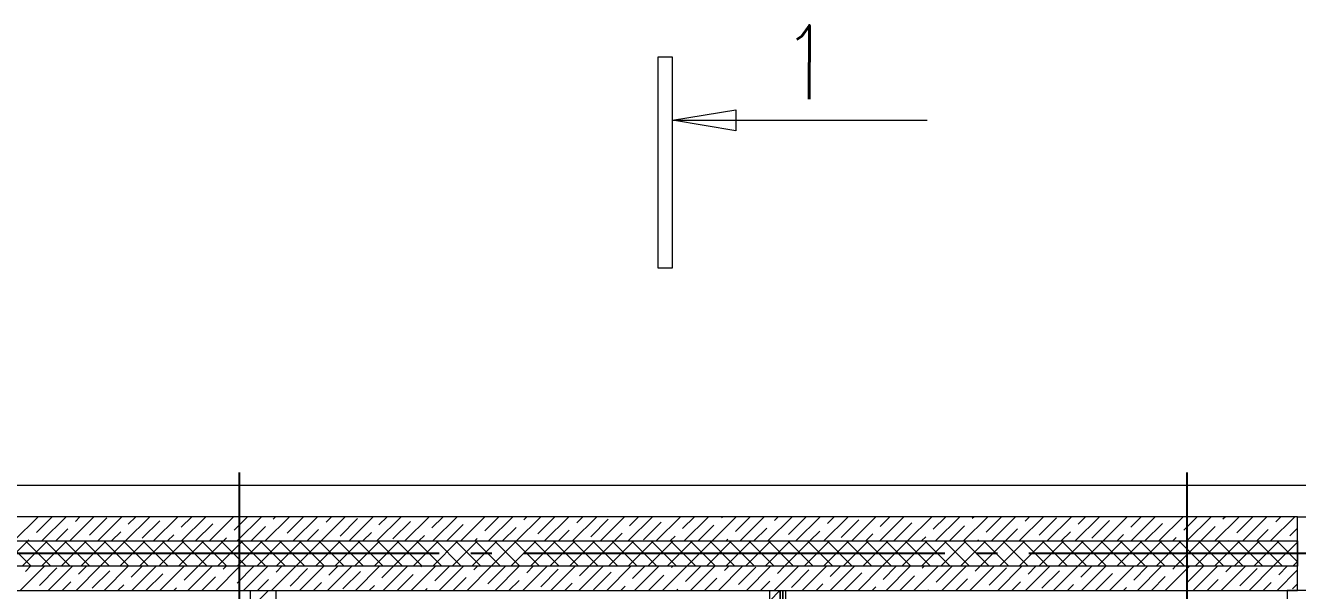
# Model space of a CAD drawing. Header units: inches. Extents: x -19662 to 10260, y -11808 to 5048.
# Drawn here: x -10265 to -4226, y 1161 to 3842 of the extents above; entities that cross this region are included whole.
import ezdxf

# ---------------------------------------------------------------- set-up
doc = ezdxf.new("R2010")
doc.units = ezdxf.units.IN
doc.header["$MEASUREMENT"] = 0
doc.linetypes.add('CONTI', pattern=[0])
doc.linetypes.add('GOST2.303 5', pattern=[24, 20, -1.5, 1, -1.5])
doc.layers.add('axis_dim', color=40, linetype='CONTI')
for name, color, linetype, lineweight in [('doors_windows', 4, 'Continuous', 5), ('furniture', 36, 'Continuous', 0), ('mark', 4, 'Continuous', 15), ('stair1', 7, 'Continuous', 15), ('Wall2', 40, 'Continuous', 5)]:
    doc.layers.add(name, color=color, linetype=linetype, lineweight=lineweight)
doc.styles.add('GOST 2.304', font='CS_Gost2304.shx', dxfattribs={"width": 0.8, "oblique": 15})

msp = doc.modelspace()

# ---------------------------------------------------------------- linework, layer by layer
at = {"layer": 'axis_dim', "linetype": 'GOST2.303 5', "lineweight": 25, "ltscale": 100}
for points in [[(-9250.6, 1720.7), (-9250.6, 1336)], [(-4750.6, 1720.7), (-4750.6, 1336)], [(-9250.6, 1336), (-13750.6, 1336)], [(-3500.6, 1336), (-9250.6, 1336)], [(-9250.6, 1336), (-9250.6, -2264)], [(-4750.6, 1336), (-4750.6, -2264)]]:
    msp.add_lwpolyline(points, dxfattribs=at)
at = {"layer": 'doors_windows', "lineweight": 20, "ltscale": 50}
msp.add_lwpolyline([(-4225.6, 1511), (-3625.6, 1511), (-3625.6, 1161), (-4225.6, 1161)], close=True, dxfattribs=at)
at = {"layer": 'furniture'}
msp.add_lwpolyline([(-2345.6, -1264), (-2345.6, 1161), (-4275.6, 1161), (-4275.6, 561), (-2945.6, 560.9), (-2945.6, -1263.9), (-2345.6, -1263.9)], dxfattribs=at)
at = {"layer": 'mark', "linetype": 'Continuous', "ltscale": 100}
for p, q in [((-7193, 3691.5), (-7263, 3691.5)), ((-7263, 3691.5), (-7263, 2691.5)), ((-7193, 2691.5), (-7193, 3691.5)), ((-7193, 3391.5), (-6892.5, 3441.8)), ((-6892.5, 3341.3), (-7193, 3391.5)), ((-6892.5, 3441.8), (-6892.5, 3341.3)), ((-7263, 2691.5), (-7193, 2691.5))]:
    msp.add_line(p, q, dxfattribs=at)
msp.add_lwpolyline([(-7193, 3391.5), (-5983.3, 3391.5)], dxfattribs=at)
at = {"layer": 'stair1', "ltscale": 75}
msp.add_lwpolyline([(-13825.6, 1661), (-2250.4, 1661)], dxfattribs=at)
at = {"layer": 'Wall2', "ltscale": 100}
for points in [[(-4225.6, 1511), (-13825.6, 1511)], [(-10319.5, 1396), (-10204.5, 1511)], [(-10212.4, 1436.8), (-10138.2, 1511)], [(-10186.9, 1396), (-10071.9, 1511)], [(-10054.3, 1396), (-9939.3, 1511)], [(-10027.5, 1489.2), (-10005.6, 1511)], [(-9921.7, 1396), (-9806.7, 1511)], [(-9789.2, 1396), (-9674.2, 1511)], [(-9776.2, 1475.2), (-9740.5, 1511)], [(-9656.6, 1396), (-9541.6, 1511)], [(-9525, 1461.3), (-9475.3, 1511)], [(-9524, 1396), (-9409, 1511)], [(-9391.4, 1396), (-9276.4, 1511)], [(-9273.7, 1447.4), (-9210.1, 1511)], [(-9258.8, 1396), (-9143.8, 1511)], [(-9126.3, 1396), (-9011.3, 1511)], [(-9088.8, 1499.8), (-9077.5, 1511)], [(-9022.5, 1433.5), (-8945, 1511)], [(-8993.7, 1396), (-8878.7, 1511)], [(-8861.1, 1396), (-8746.1, 1511)], [(-8837.5, 1485.8), (-8812.4, 1511)], [(-8728.5, 1396), (-8613.5, 1511)], [(-8595.9, 1396), (-8480.9, 1511)], [(-8586.3, 1471.9), (-8547.2, 1511)], [(-8463.3, 1396), (-8348.3, 1511)], [(-8335.1, 1458), (-8282.1, 1511)], [(-8330.8, 1396), (-8215.8, 1511)], [(-8198.2, 1396), (-8083.2, 1511)], [(-8150.1, 1510.4), (-8149.5, 1511)], [(-8083.8, 1444.1), (-8016.9, 1511)], [(-8065.6, 1396), (-7950.6, 1511)], [(-7933, 1396), (-7818, 1511)], [(-7898.9, 1496.4), (-7884.3, 1511)], [(-7832.6, 1430.2), (-7751.7, 1511)], [(-7800.4, 1396), (-7685.4, 1511)], [(-7667.8, 1396), (-7552.8, 1511)], [(-7647.6, 1482.5), (-7619.1, 1511)], [(-7535.3, 1396), (-7420.3, 1511)], [(-7402.7, 1396), (-7287.7, 1511)], [(-7396.4, 1468.6), (-7354, 1511)], [(-7270.1, 1396), (-7155.1, 1511)], [(-7145.1, 1454.7), (-7088.8, 1511)], [(-7137.5, 1396), (-7022.5, 1511)], [(-7004.9, 1396), (-6889.9, 1511)], [(-6960.2, 1507.1), (-6956.2, 1511)], [(-6893.9, 1440.8), (-6823.6, 1511)], [(-6872.4, 1396), (-6757.4, 1511)], [(-6739.8, 1396), (-6624.8, 1511)], [(-6708.9, 1493.1), (-6691.1, 1511)], [(-6607.2, 1396), (-6492.2, 1511)], [(-6474.6, 1396), (-6359.6, 1511)], [(-6457.7, 1479.2), (-6425.9, 1511)], [(-6342, 1396), (-6227, 1511)], [(-6209.4, 1396), (-6094.4, 1511)], [(-6206.4, 1465.3), (-6160.7, 1511)], [(-6076.9, 1396), (-5961.9, 1511)], [(-5955.2, 1451.4), (-5895.6, 1511)], [(-5944.3, 1396), (-5829.3, 1511)], [(-5811.7, 1396), (-5696.7, 1511)], [(-5770.2, 1503.7), (-5763, 1511)], [(-5704, 1437.4), (-5630.4, 1511)], [(-5679.1, 1396), (-5564.1, 1511)], [(-5546.5, 1396), (-5431.5, 1511)], [(-5519, 1489.8), (-5497.8, 1511)], [(-5413.9, 1396), (-5298.9, 1511)], [(-5281.4, 1396), (-5166.4, 1511)], [(-5267.8, 1475.9), (-5232.7, 1511)], [(-5148.8, 1396), (-5033.8, 1511)], [(-5016.5, 1462), (-4967.5, 1511)], [(-5016.2, 1396), (-4901.2, 1511)], [(-4883.6, 1396), (-4768.6, 1511)], [(-4765.3, 1448.1), (-4702.3, 1511)], [(-4751, 1396), (-4636, 1511)], [(-4618.4, 1396), (-4503.4, 1511)], [(-4580.3, 1500.4), (-4569.7, 1511)], [(-4514, 1434.1), (-4437.2, 1511)], [(-4485.9, 1396), (-4370.9, 1511)], [(-4353.3, 1396), (-4238.3, 1511)], [(-4329.1, 1486.5), (-4304.6, 1511)], [(-4225.6, 1396), (-4225.6, 1511)], [(-10120.6, 1396), (-10063.3, 1453.4)], [(-9961.2, 1422.9), (-9878.3, 1505.7)], [(-9709.9, 1408.9), (-9627.1, 1491.8)], [(-9457.7, 1396), (-9375.8, 1477.9)], [(-9192.5, 1396), (-9124.6, 1464)], [(-8927.4, 1396), (-8873.3, 1450)], [(-8771.3, 1419.5), (-8688.4, 1502.4)], [(-8520, 1405.6), (-8437.1, 1488.5)], [(-8264.5, 1396), (-8185.9, 1474.6)], [(-7999.3, 1396), (-7934.7, 1460.6)], [(-7581.3, 1416.2), (-7498.5, 1499.1)], [(-7330.1, 1402.3), (-7247.2, 1485.2)], [(-7071.2, 1396), (-6996, 1471.3)], [(-6806.1, 1396), (-6744.7, 1457.3)], [(-6642.6, 1426.8), (-6559.8, 1509.7)], [(-6391.4, 1412.9), (-6308.5, 1495.8)], [(-6140.2, 1399), (-6057.3, 1481.9)], [(-5878, 1396), (-5806, 1467.9)], [(-5612.8, 1396), (-5554.8, 1454)], [(-5452.7, 1423.5), (-5369.8, 1506.4)], [(-5201.5, 1409.6), (-5118.6, 1492.5)], [(-4949.9, 1396), (-4867.4, 1478.5)], [(-4684.7, 1396), (-4616.1, 1464.6)], [(-4419.6, 1396), (-4364.9, 1450.7)], [(-4262.8, 1420.2), (-4225.6, 1457.4)], [(-13710.6, 1396), (-4225.6, 1396)], [(-13710.6, 1396), (-4225.6, 1396)], [(-10373.2, 1276), (-10253.2, 1396)], [(-10237.3, 1276), (-10357.3, 1396)], [(-10280.4, 1276), (-10160.4, 1396)], [(-10144.4, 1276), (-10264.4, 1396)], [(-10253.2, 1396), (-10248.2, 1401)], [(-10187.6, 1276), (-10067.6, 1396)], [(-10051.6, 1276), (-10171.6, 1396)], [(-10094.8, 1276), (-9974.8, 1396)], [(-9958.8, 1276), (-10078.8, 1396)], [(-10002, 1276), (-9882, 1396)], [(-9866, 1276), (-9986, 1396)], [(-9909.2, 1276), (-9789.2, 1396)], [(-9773.2, 1276), (-9893.2, 1396)], [(-9855.5, 1396), (-9812, 1439.4)], [(-9816.4, 1276), (-9696.4, 1396)], [(-9680.4, 1276), (-9800.4, 1396)], [(-9723.6, 1276), (-9603.6, 1396)], [(-9587.6, 1276), (-9707.6, 1396)], [(-9630.7, 1276), (-9510.7, 1396)], [(-9494.8, 1276), (-9614.8, 1396)], [(-9590.3, 1396), (-9560.8, 1425.5)], [(-9537.9, 1276), (-9417.9, 1396)], [(-9402, 1276), (-9522, 1396)], [(-9445.1, 1276), (-9325.1, 1396)], [(-9309.2, 1276), (-9429.2, 1396)], [(-9352.3, 1276), (-9232.3, 1396)], [(-9216.4, 1276), (-9336.4, 1396)], [(-9325.1, 1396), (-9309.5, 1411.6)], [(-9259.5, 1276), (-9139.5, 1396)], [(-9123.6, 1276), (-9243.6, 1396)], [(-9166.7, 1276), (-9046.7, 1396)], [(-9030.8, 1276), (-9150.8, 1396)], [(-9073.9, 1276), (-8953.9, 1396)], [(-9060, 1396), (-9058.3, 1397.7)], [(-8937.9, 1276), (-9057.9, 1396)], [(-8981.1, 1276), (-8861.1, 1396)], [(-8845.1, 1276), (-8965.1, 1396)], [(-8888.3, 1276), (-8768.3, 1396)], [(-8752.3, 1276), (-8872.3, 1396)], [(-8795.5, 1276), (-8675.5, 1396)], [(-8659.5, 1276), (-8779.5, 1396)], [(-8702.7, 1276), (-8582.7, 1396)], [(-8566.7, 1276), (-8686.7, 1396)], [(-8662.2, 1396), (-8622.1, 1436.1)], [(-8609.9, 1276), (-8489.9, 1396)], [(-8473.9, 1276), (-8593.9, 1396)], [(-8517.1, 1276), (-8397.1, 1396)], [(-8381.1, 1276), (-8501.1, 1396)], [(-8424.2, 1276), (-8304.2, 1396)], [(-8288.3, 1276), (-8408.3, 1396)], [(-8397.1, 1396), (-8370.9, 1422.2)], [(-8331.4, 1276), (-8211.4, 1396)], [(-8195.5, 1276), (-8315.5, 1396)], [(-8238.6, 1276), (-8118.6, 1396)], [(-8102.7, 1276), (-8222.7, 1396)], [(-8145.8, 1276), (-8025.8, 1396)], [(-8131.9, 1396), (-8119.6, 1408.3)], [(-8009.9, 1276), (-8129.9, 1396)], [(-8053, 1276), (-7933, 1396)], [(-7917.1, 1276), (-8037.1, 1396)], [(-7960.2, 1276), (-7840.2, 1396)], [(-7824.3, 1276), (-7944.3, 1396)], [(-7867.4, 1276), (-7747.4, 1396)], [(-7731.4, 1276), (-7851.4, 1396)], [(-7774.6, 1276), (-7654.6, 1396)], [(-7638.6, 1276), (-7758.6, 1396)], [(-7734.1, 1396), (-7683.4, 1446.7)], [(-7681.8, 1276), (-7561.8, 1396)], [(-7545.8, 1276), (-7665.8, 1396)], [(-7589, 1276), (-7469, 1396)], [(-7453, 1276), (-7573, 1396)], [(-7496.2, 1276), (-7376.2, 1396)], [(-7360.2, 1276), (-7480.2, 1396)], [(-7469, 1396), (-7432.2, 1432.8)], [(-7403.4, 1276), (-7283.4, 1396)], [(-7267.4, 1276), (-7387.4, 1396)], [(-7310.5, 1276), (-7190.5, 1396)], [(-7174.6, 1276), (-7294.6, 1396)], [(-7217.7, 1276), (-7097.7, 1396)], [(-7203.8, 1396), (-7180.9, 1418.9)], [(-7081.8, 1276), (-7201.8, 1396)], [(-7124.9, 1276), (-7004.9, 1396)], [(-6989, 1276), (-7109, 1396)], [(-7032.1, 1276), (-6912.1, 1396)], [(-6896.2, 1276), (-7016.2, 1396)], [(-6939.3, 1276), (-6819.3, 1396)], [(-6938.6, 1396), (-6929.7, 1405)], [(-6803.4, 1276), (-6923.4, 1396)], [(-6846.5, 1276), (-6726.5, 1396)], [(-6710.6, 1276), (-6830.6, 1396)], [(-6753.7, 1276), (-6633.7, 1396)], [(-6617.8, 1276), (-6737.8, 1396)], [(-6660.9, 1276), (-6540.9, 1396)], [(-6524.9, 1276), (-6644.9, 1396)], [(-6568.1, 1276), (-6448.1, 1396)], [(-6432.1, 1276), (-6552.1, 1396)], [(-6540.9, 1396), (-6493.5, 1443.4)], [(-6475.3, 1276), (-6355.3, 1396)], [(-6339.3, 1276), (-6459.3, 1396)], [(-6382.5, 1276), (-6262.5, 1396)], [(-6246.5, 1276), (-6366.5, 1396)], [(-6289.7, 1276), (-6169.7, 1396)], [(-6275.7, 1396), (-6242.2, 1429.5)], [(-6153.7, 1276), (-6273.7, 1396)], [(-6196.9, 1276), (-6076.9, 1396)], [(-6060.9, 1276), (-6180.9, 1396)], [(-6104, 1276), (-5984, 1396)], [(-5968.1, 1276), (-6088.1, 1396)], [(-6011.2, 1276), (-5891.2, 1396)], [(-6010.6, 1396), (-5991, 1415.6)], [(-5875.3, 1276), (-5995.3, 1396)], [(-5918.4, 1276), (-5798.4, 1396)], [(-5782.5, 1276), (-5902.5, 1396)], [(-5825.6, 1276), (-5705.6, 1396)], [(-5689.7, 1276), (-5809.7, 1396)], [(-5745.4, 1396), (-5739.8, 1401.6)], [(-5732.8, 1276), (-5612.8, 1396)], [(-5596.9, 1276), (-5716.9, 1396)], [(-5640, 1276), (-5520, 1396)], [(-5504.1, 1276), (-5624.1, 1396)], [(-5547.2, 1276), (-5427.2, 1396)], [(-5411.3, 1276), (-5531.3, 1396)], [(-5454.4, 1276), (-5334.4, 1396)], [(-5318.4, 1276), (-5438.4, 1396)], [(-5361.6, 1276), (-5241.6, 1396)], [(-5347.7, 1396), (-5303.6, 1440.1)], [(-5225.6, 1276), (-5345.6, 1396)], [(-5268.8, 1276), (-5148.8, 1396)], [(-5132.8, 1276), (-5252.8, 1396)], [(-5176, 1276), (-5056, 1396)], [(-5040, 1276), (-5160, 1396)], [(-5083.2, 1276), (-4963.2, 1396)], [(-5082.5, 1396), (-5052.3, 1426.2)], [(-4947.2, 1276), (-5067.2, 1396)], [(-4990.4, 1276), (-4870.4, 1396)], [(-4854.4, 1276), (-4974.4, 1396)], [(-4897.5, 1276), (-4777.5, 1396)], [(-4761.6, 1276), (-4881.6, 1396)], [(-4817.3, 1396), (-4801.1, 1412.3)], [(-4804.7, 1276), (-4684.7, 1396)], [(-4668.8, 1276), (-4788.8, 1396)], [(-4711.9, 1276), (-4591.9, 1396)], [(-4576, 1276), (-4696, 1396)], [(-4619.1, 1276), (-4499.1, 1396)], [(-4483.2, 1276), (-4603.2, 1396)], [(-4552.2, 1396), (-4549.8, 1398.3)], [(-4526.3, 1276), (-4406.3, 1396)], [(-4390.4, 1276), (-4510.4, 1396)], [(-4433.5, 1276), (-4313.5, 1396)], [(-4297.6, 1276), (-4417.6, 1396)], [(-4340.7, 1276), (-4225.6, 1391.1)], [(-4225.6, 1296.8), (-4324.7, 1396)], [(-4225.6, 1389.7), (-4231.9, 1396)], [(-4225.6, 1396), (-4225.6, 1276)], [(-4225.6, 1276), (-13590.6, 1276)], [(-4225.6, 1276), (-13590.6, 1276)], [(-10289.3, 1161), (-10174.3, 1276)], [(-10264.8, 1251.8), (-10240.6, 1276)], [(-10198.5, 1185.5), (-10115.6, 1268.4)], [(-10156.7, 1161), (-10041.7, 1276)], [(-10024.2, 1161), (-9909.2, 1276)], [(-10013.5, 1237.9), (-9975.5, 1276)], [(-9891.6, 1161), (-9776.6, 1276)], [(-9762.3, 1224), (-9710.3, 1276)], [(-9759, 1161), (-9644, 1276)], [(-9626.4, 1161), (-9511.4, 1276)], [(-9511.1, 1210.1), (-9445.1, 1276)], [(-9493.8, 1161), (-9378.8, 1276)], [(-9361.3, 1161), (-9246.3, 1276)], [(-9326.1, 1262.4), (-9312.5, 1276)], [(-9259.8, 1196.1), (-9180, 1276)], [(-9228.7, 1161), (-9113.7, 1276)], [(-9096.1, 1161), (-8981.1, 1276)], [(-9074.9, 1248.5), (-9047.4, 1276)], [(-8963.5, 1161), (-8848.5, 1276)], [(-8830.9, 1161), (-8715.9, 1276)], [(-8823.6, 1234.6), (-8782.2, 1276)], [(-8698.3, 1161), (-8583.3, 1276)], [(-8572.4, 1220.7), (-8517.1, 1276)], [(-8565.8, 1161), (-8450.8, 1276)], [(-8433.2, 1161), (-8318.2, 1276)], [(-8387.4, 1273), (-8384.5, 1276)], [(-8321.1, 1206.8), (-8251.9, 1276)], [(-8300.6, 1161), (-8185.6, 1276)], [(-8168, 1161), (-8053, 1276)], [(-8136.2, 1259.1), (-8119.3, 1276)], [(-8069.9, 1192.8), (-7987, 1275.7)], [(-8035.4, 1161), (-7920.4, 1276)], [(-7902.8, 1161), (-7787.8, 1276)], [(-7884.9, 1245.2), (-7854.1, 1276)], [(-7770.3, 1161), (-7655.3, 1276)], [(-7637.7, 1161), (-7522.7, 1276)], [(-7633.7, 1231.3), (-7589, 1276)], [(-7505.1, 1161), (-7390.1, 1276)], [(-7382.4, 1217.4), (-7323.8, 1276)], [(-7372.5, 1161), (-7257.5, 1276)], [(-7239.9, 1161), (-7124.9, 1276)], [(-7197.5, 1269.7), (-7191.2, 1276)], [(-7131.2, 1203.4), (-7058.6, 1276)], [(-7107.4, 1161), (-6992.4, 1276)], [(-6974.8, 1161), (-6859.8, 1276)], [(-6946.3, 1255.8), (-6926.1, 1276)], [(-6880, 1189.5), (-6797.1, 1272.4)], [(-6842.2, 1161), (-6727.2, 1276)], [(-6709.6, 1161), (-6594.6, 1276)], [(-6695, 1241.9), (-6660.9, 1276)], [(-6577, 1161), (-6462, 1276)], [(-6444.4, 1161), (-6329.4, 1276)], [(-6443.8, 1228), (-6395.7, 1276)], [(-6311.9, 1161), (-6196.9, 1276)], [(-6192.5, 1214), (-6130.6, 1276)], [(-6179.3, 1161), (-6064.3, 1276)], [(-6046.7, 1161), (-5931.7, 1276)], [(-6007.6, 1266.4), (-5998, 1276)], [(-5941.3, 1200.1), (-5865.4, 1276)], [(-5914.1, 1161), (-5799.1, 1276)], [(-5781.5, 1161), (-5666.5, 1276)], [(-5756.3, 1252.5), (-5732.8, 1276)], [(-5690, 1186.2), (-5607.2, 1269.1)], [(-5648.9, 1161), (-5533.9, 1276)], [(-5516.4, 1161), (-5401.4, 1276)], [(-5505.1, 1238.6), (-5467.7, 1276)], [(-5383.8, 1161), (-5268.8, 1276)], [(-5253.8, 1224.7), (-5202.5, 1276)], [(-5251.2, 1161), (-5136.2, 1276)], [(-5118.6, 1161), (-5003.6, 1276)], [(-5002.6, 1210.7), (-4937.3, 1276)], [(-4986, 1161), (-4871, 1276)], [(-4853.4, 1161), (-4738.4, 1276)], [(-4817.6, 1263.1), (-4804.7, 1276)], [(-4751.3, 1196.8), (-4672.2, 1276)], [(-4720.9, 1161), (-4605.9, 1276)], [(-4588.3, 1161), (-4473.3, 1276)], [(-4566.4, 1249.2), (-4539.6, 1276)], [(-4455.7, 1161), (-4340.7, 1276)], [(-4315.2, 1235.3), (-4274.4, 1276)], [(-4247.9, 1276), (-4225.6, 1298.3)], [(-4225.6, 1161), (-4225.6, 1276)], [(-9947.3, 1171.6), (-9864.4, 1254.5)], [(-9692.7, 1161), (-9613.1, 1240.6)], [(-9427.5, 1161), (-9361.9, 1226.6)], [(-9162.4, 1161), (-9110.7, 1212.7)], [(-9008.6, 1182.2), (-8925.7, 1265.1)], [(-8757.3, 1168.3), (-8674.5, 1251.2)], [(-8499.5, 1161), (-8423.2, 1237.2)], [(-8234.3, 1161), (-8172, 1223.3)], [(-7969.1, 1161), (-7920.7, 1209.4)], [(-7818.6, 1178.9), (-7735.8, 1261.8)], [(-7567.4, 1165), (-7484.5, 1247.9)], [(-7306.2, 1161), (-7233.3, 1233.9)], [(-7041.1, 1161), (-6982, 1220)], [(-6628.7, 1175.6), (-6545.9, 1258.5)], [(-6377.5, 1161.7), (-6294.6, 1244.5)], [(-6113, 1161), (-6043.4, 1230.6)], [(-5847.8, 1161), (-5792.1, 1216.7)], [(-5438.8, 1172.3), (-5355.9, 1255.1)], [(-5184.9, 1161), (-5104.7, 1241.2)], [(-4919.7, 1161), (-4853.4, 1227.3)], [(-4654.6, 1161), (-4602.2, 1213.4)], [(-4500.1, 1182.9), (-4417.2, 1265.8)], [(-4323.1, 1161), (-4225.6, 1258.5)], [(-13475.6, 1161), (-4225.6, 1161)], [(-10090.5, 1161), (-10049.3, 1202.1)], [(-9825.3, 1161), (-9798.1, 1188.2)], [(-9560.1, 1161), (-9546.9, 1174.3)], [(-9195.6, 1075.8), (-9110.4, 1161)], [(-9195.6, 1161), (-9075.6, 1161)], [(-9195.6, -2089), (-9195.6, 1161)], [(-9075.6, 1161), (-9075.6, -2089)], [(-8897.2, 1161), (-8859.4, 1198.8)], [(-8632.1, 1161), (-8608.2, 1184.9)], [(-8366.9, 1161), (-8356.9, 1171)], [(-7704, 1161), (-7669.5, 1195.5)], [(-7438.8, 1161), (-7418.2, 1181.6)], [(-7173.6, 1161), (-7167, 1167.6)], [(-6775.9, 1161), (-6730.8, 1206.1)], [(-6731.2, 1014.4), (-6731.2, 1161)], [(-6731.2, 1161), (-6681.2, 1161)], [(-6681.2, 1161), (-6681.2, 91)], [(-6681.2, 91), (-6681.2, 1161)], [(-6681.2, 1161), (-6668.7, 1161)], [(-6668.7, 1161), (-6668.7, 91)], [(-6668.7, 91), (-6668.7, 1161)], [(-6668.7, 1161), (-6656.2, 1161)], [(-6656.2, 1161), (-6656.2, 91)], [(-6510.7, 1161), (-6479.6, 1192.2)], [(-6245.6, 1161), (-6228.3, 1178.2)], [(-5980.4, 1161), (-5977.1, 1164.3)], [(-5582.7, 1161), (-5540.9, 1202.8)], [(-5317.5, 1161), (-5289.6, 1188.9)], [(-5052.3, 1161), (-5038.4, 1174.9)], [(-4787.2, 1161), (-4787.1, 1161)], [(-4389.4, 1161), (-4350.9, 1199.5)], [(-4248.9, 1169), (-4225.6, 1192.2)]]:
    msp.add_lwpolyline(points, dxfattribs=at)
at = {"layer": 'Wall2', "lineweight": 0, "ltscale": 100}
for points in [[(-6731.2, 1112.9), (-6683.1, 1161)], [(-6681.2, 1153.8), (-6688.4, 1161)]]:
    msp.add_lwpolyline(points, dxfattribs=at)

# ---------------------------------------------------------------- texts
at = {"layer": 'mark', "linetype": 'Continuous', "ltscale": 100, "insert": (-6676.3, 3841.5), "char_height": 350, "width": 360.064, "attachment_point": 1, "style": 'GOST 2.304'}
msp.add_mtext('\\Fsimplex.shx;\\W0.8000000000;\\Q0.2617993878;\\T1.0000000000;\\o\\l1', dxfattribs=at)

doc.saveas('drawing.dxf')
